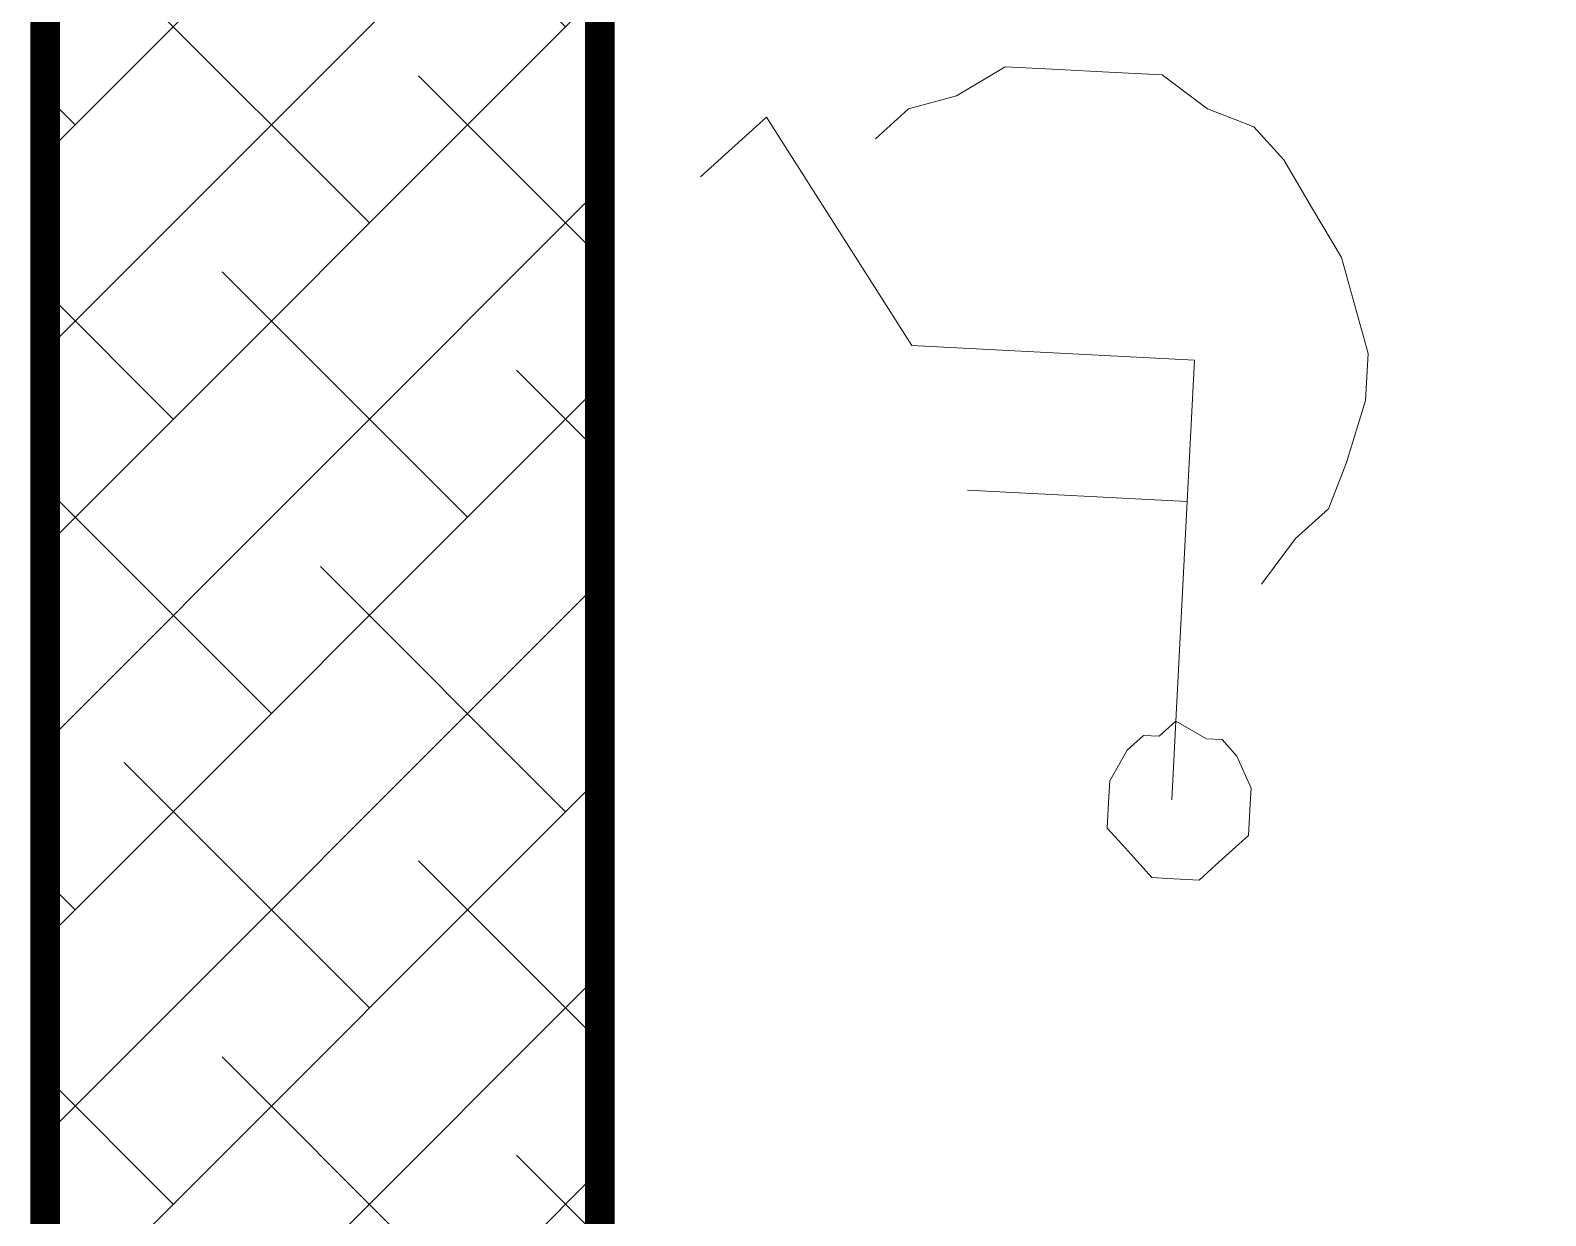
# Model space of a CAD drawing. Header units: inches. Extents: x -3859 to 7158, y 3705 to 4657.
# Drawn here: x -211.1 to -47.2, y 4430.8 to 4559 of the extents above; entities that cross this region are included whole.
import ezdxf

# ---------------------------------------------------------------- set-up
doc = ezdxf.new("R2010")
doc.units = ezdxf.units.IN
doc.header["$MEASUREMENT"] = 0
doc.layers.get('0').update_dxf_attribs({"lineweight": 0})
for name, color, linetype, lineweight in [('D6', 6, 'Continuous', 0), ('Hatches', 6, 'Continuous', 0), ('Linework', 3, 'Continuous', 0)]:
    doc.layers.add(name, color=color, linetype=linetype, lineweight=lineweight)

# ---------------------------------------------------------------- blocks, each defined once
blk = doc.blocks.new('HC')
at = {"color": 0, "linetype": 'ByBlock', "lineweight": 0}
for points in [[(0.0974, 0.25147), (0.0974, 0.25856), (0.09386, 0.2621), (0.09032, 0.26564), (0.08678, 0.26918), (0.08323, 0.26918), (0.07615, 0.26918), (0.07261, 0.26564), (0.06907, 0.2621), (0.06552, 0.25856), (0.06552, 0.25147), (0.06552, 0.24793), (0.06907, 0.24085), (0.07261, 0.23731), (0.07615, 0.23731), (0.08323, 0.23376), (0.08678, 0.23731), (0.09032, 0.23731), (0.09386, 0.24085), (0.0974, 0.24793), (0.0974, 0.25147), (0.0974, 0.25147)], [(0.08323, 0.25147), (0.08323, 0.23376), (0.08323, 0.18418), (0.13282, 0.18418)], [(0.06552, 0.20189), (0.05844, 0.19126), (0.05136, 0.18418), (0.04782, 0.17355), (0.04427, 0.15938), (0.04427, 0.14876), (0.04782, 0.13813), (0.05136, 0.12751), (0.05844, 0.11688), (0.06552, 0.10626), (0.07261, 0.09917), (0.08323, 0.09563), (0.09386, 0.08855), (0.10449, 0.08855), (0.11865, 0.08855), (0.12928, 0.08855), (0.1399, 0.09563), (0.15053, 0.09917), (0.15761, 0.10626)], [(0.08323, 0.18418), (0.08323, 0.1523), (0.14699, 0.1523), (0.18241, 0.10271), (0.19657, 0.11688)]]:
    blk.add_lwpolyline(points, dxfattribs=at)

msp = doc.modelspace()

# ---------------------------------------------------------------- hatches: boundary and pattern name
at = {"layer": 'Hatches'}
h = msp.add_hatch(dxfattribs=at)
h.set_pattern_fill('ANSI38', color=256, scale=120, angle=-25, style=0)
h.set_pattern_definition([(45, (-2815.47, 3721.428), (-10.6066, 10.6066), []), (135, (-2815.47, 3721.428), (-31.819805, 10.6066), [37.5, -22.5])])
h.paths.add_polyline_path([(-149.4855, 4594.25819), (-209.4855, 4594.25819), (-209.4855, 4354.25819), (-149.4855, 4354.25819)])
h.paths.add_polyline_path([(66.5145, 4594.25819), (-41.4855, 4594.25819), (-41.4855, 4354.25819), (66.5145, 4354.25819)])

# ---------------------------------------------------------------- linework, layer by layer
at = {"layer": 'D6', "const_width": 3.2, "flags": 128}
for points in [[(-209.4855, 4594.25819), (-209.4855, 4354.25819)], [(-149.4855, 4594.25819), (-149.4855, 4354.25819)]]:
    msp.add_lwpolyline(points, dxfattribs=at)

# ---------------------------------------------------------------- block references
at = {"layer": 'Linework', "xscale": 480.0000000000002, "yscale": 480.0000000000002, "zscale": 480.0000000000002, "rotation": 177.0225507829532}
msp.add_blockref('HC', (-41.4855, 4594.25819), dxfattribs=at)

doc.saveas('drawing.dxf')
